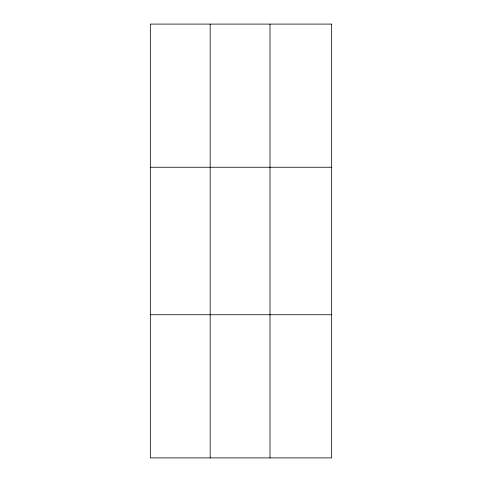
<?xml version="1.0" encoding="UTF-8"?>
<svg xmlns="http://www.w3.org/2000/svg" width="482" height="482" viewBox="0 0 482 482"><rect width="100%" height="100%" fill="white"/><g stroke="black" fill="none" stroke-linecap="round" stroke-linejoin="round"><path stroke-width="0.72" d="M210.176 457.9L210.176 24.1M270.01 457.9L270.01 24.1M150.336 167.254L331.664 167.254M150.336 314.746L331.664 314.746M331.664 24.1L331.664 457.9L150.336 457.9L150.336 24.1L331.664 24.1"/></g></svg>
